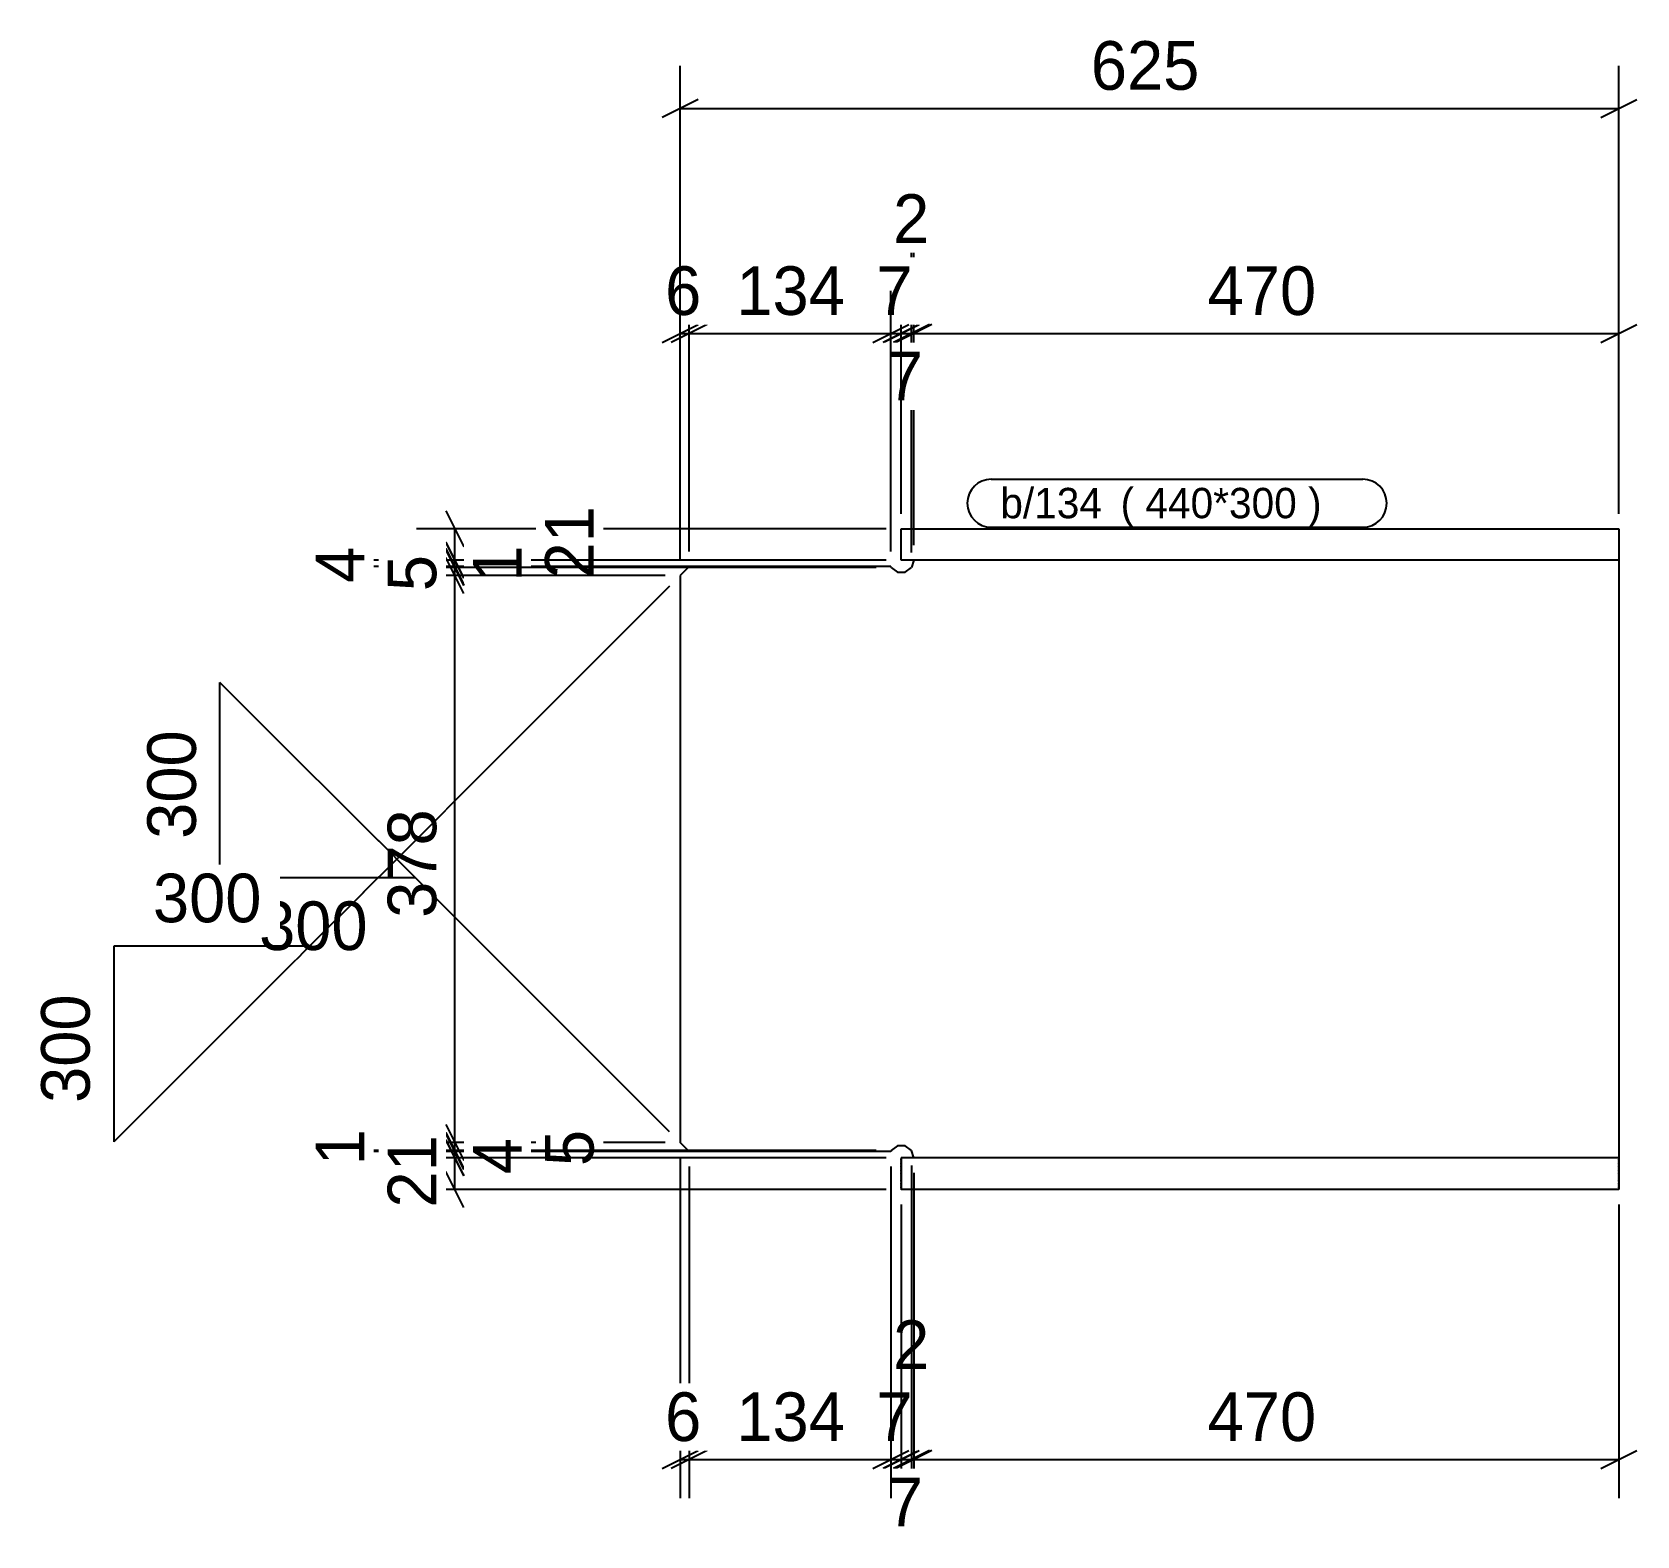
# Model space of a CAD drawing. Header units: millimetres. Extents: x 26 to 1094, y 26 to 1027.
import ezdxf

# ---------------------------------------------------------------- set-up
doc = ezdxf.new("R2010")
doc.units = ezdxf.units.MM
doc.linetypes.add('DXK_LINE_DOT4', pattern=[0.9408, 0.4704, -0.4704])
doc.styles.add('Comic Sans MS', font='COMIC.TTF', dxfattribs={"height": 0.2})

msp = doc.modelspace()

# ---------------------------------------------------------------- linework, layer by layer
at = {"color": 8, "linetype": 'Continuous'}
for p, q in [((1082.5, 706.4), (1082.5, 1004.8)), ((469.2, 982.4), (445.2, 970.4)), ((457.2, 976.4), (1082.5, 976.4)), ((1070.5, 970.4), (1094.5, 982.4)), ((611.3, 680.5), (611.3, 902.8)), ((612.9, 685.4), (612.9, 902.8)), ((457.2, 675.2), (457.2, 854.8)), ((463.2, 681.2), (463.2, 854.8)), ((463.2, 681.2), (463.2, 854.8)), ((604.5, 706.4), (604.5, 852)), ((611.3, 680.5), (611.3, 852)), ((612.9, 685.4), (612.9, 854.8)), ((1082.5, 706.4), (1082.5, 854.8)), ((445.2, 820.4), (469.2, 832.4)), ((475.2, 832.4), (451.2, 820.4)), ((475.2, 832.4), (451.2, 820.4)), ((457.2, 826.4), (463.2, 826.4)), ((463.2, 826.4), (597.5, 826.4)), ((592.5, 820.4), (616.5, 832.4)), ((597.5, 826.4), (604.5, 826.4)), ((599.3, 820.4), (623.3, 832.4)), ((623.3, 832.4), (599.3, 820.4)), ((624.9, 832.4), (600.9, 820.4)), ((624.9, 832.4), (600.9, 820.4)), ((604.5, 826.4), (611.3, 826.4)), ((611.3, 826.4), (612.9, 826.4)), ((612.9, 826.4), (1082.5, 826.4)), ((1070.5, 820.4), (1094.5, 832.4)), ((301.2, 708.4), (313.2, 684.4)), ((594.5, 696.4), (281.6, 696.4)), ((307.2, 675.4), (307.2, 696.4)), ((313.2, 663.4), (301.2, 687.4)), ((301.2, 687.4), (313.2, 663.4)), ((594.5, 675.4), (281.6, 675.4)), ((313.2, 659.2), (301.2, 683.2)), ((301.2, 683.2), (313.2, 659.2)), ((313.2, 658.5), (301.2, 682.5)), ((313.2, 653.2), (301.2, 677.2)), ((307.2, 671.2), (307.2, 675.4)), ((447.2, 665.2), (278.8, 665.2)), ((307.2, 670.5), (307.2, 671.2)), ((307.2, 665.2), (307.2, 670.5)), ((307.2, 287.6), (307.2, 665.2)), ((150.7, 463.8), (150.7, 594.1)), ((80, 418.3), (80, 288)), ((301.2, 299.6), (313.2, 275.6)), ((301.2, 299.6), (313.2, 275.6)), ((313.2, 270.3), (301.2, 294.3)), ((301.2, 294.3), (313.2, 270.3)), ((313.2, 269.6), (301.2, 293.6)), ((301.2, 293.6), (313.2, 269.6)), ((313.2, 265.4), (301.2, 289.4)), ((447.2, 287.6), (278.8, 287.6)), ((447.2, 287.6), (281.6, 287.6)), ((587.7, 282.3), (281.6, 282.3)), ((307.2, 282.3), (307.2, 287.6)), ((307.2, 281.6), (307.2, 282.3)), ((307.2, 277.4), (307.2, 281.6)), ((307.2, 256.4), (307.2, 277.4)), ((457.2, 277.6), (457.2, 50.8)), ((463.2, 271.6), (463.2, 50.8)), ((463.2, 271.6), (463.2, 50.8)), ((597.5, 271.6), (597.5, 50.8)), ((604.5, 246.4), (604.5, 50.8)), ((1082.5, 246.4), (1082.5, 50.8)), ((445.2, 70.4), (469.2, 82.4)), ((475.2, 82.4), (451.2, 70.4)), ((475.2, 82.4), (451.2, 70.4)), ((457.2, 76.4), (463.2, 76.4)), ((463.2, 76.4), (597.5, 76.4)), ((585.5, 70.4), (609.5, 82.4)), ((616.5, 82.4), (592.5, 70.4)), ((597.5, 76.4), (604.5, 76.4)), ((604.5, 76.4), (611.3, 76.4)), ((611.3, 76.4), (612.9, 76.4)), ((612.9, 76.4), (1082.5, 76.4)), ((1070.5, 70.4), (1094.5, 82.4))]:
    msp.add_line(p, q, dxfattribs=at)
at = {"color": 7, "linetype": 'Continuous'}
for p, q in [((664.5, 729.4), (911.9, 729.4)), ((604.5, 696.4), (1082.5, 696.4)), ((604.5, 675.4), (604.5, 696.4)), ((664.5, 697.4), (911.9, 697.4)), ((1082.5, 696.4), (1082.5, 277.4)), ((1082.5, 675.4), (604.5, 675.4)), ((612.9, 675.4), (611.3, 670.5)), ((463.2, 671.2), (457.2, 665.2)), ((457.2, 665.2), (457.2, 287.6)), ((597.5, 671.2), (463.2, 671.2)), ((597.7, 670.5), (597.5, 671.2)), ((597.7, 670.5), (601.9, 667.4)), ((601.9, 667.4), (607.1, 667.4)), ((607.1, 667.4), (611.3, 670.5)), ((463.2, 281.6), (457.2, 287.6)), ((597.5, 281.6), (463.2, 281.6)), ((597.7, 282.3), (597.5, 281.6)), ((601.9, 285.4), (597.7, 282.3)), ((607.1, 285.4), (601.9, 285.4)), ((611.3, 282.3), (607.1, 285.4)), ((612.9, 277.4), (611.3, 282.3)), ((1082.5, 277.4), (604.5, 277.4)), ((604.5, 277.4), (604.5, 256.4)), ((1082.5, 277.4), (1082.5, 256.4)), ((1082.5, 256.4), (604.5, 256.4))]:
    msp.add_line(p, q, dxfattribs=at)
at = {"color": 7, "linetype": 'DXK_LINE_DOT4'}
for p, q in [((604.5, 675.4), (604.5, 696.4)), ((597.7, 670.5), (597.5, 671.2)), ((597.5, 281.6), (597.7, 282.3)), ((604.5, 256.4), (604.5, 277.4)), ((1082.5, 256.4), (1082.5, 277.4))]:
    msp.add_line(p, q, dxfattribs=at)
at = {"color": 7, "linetype": 'Continuous'}
for centre, start, end in [((664.5, 713.4), 90, 270), ((911.9, 713.4), 270, 90)]:
    msp.add_arc(centre, 16, start, end, dxfattribs=at)

# ---------------------------------------------------------------- wipeouts: each hides what was drawn before it
at = {"color": 0}
for points in [[(815.4, 982.4), (815.4, 1027.2), (724.4, 1027.2), (724.4, 982.4)], [(572.4, 832.4), (572.4, 877.2), (488.3, 877.2), (488.3, 832.4)], [(893.2, 832.4), (893.2, 877.2), (802.2, 877.2), (802.2, 832.4)], [(744.6, 703.4), (744.6, 723.4), (670.5, 723.4), (670.5, 703.4)], [(905.9, 703.4), (905.9, 723.4), (750.6, 723.4), (750.6, 703.4)], [(141.1, 574.5), (96.3, 574.5), (96.3, 483.5), (141.1, 483.5)], [(301.2, 521.9), (256.4, 521.9), (256.4, 430.9), (301.2, 430.9)], [(70.4, 398.6), (25.6, 398.6), (25.6, 307.6), (70.4, 307.6)], [(572.4, 82.4), (572.4, 127.2), (488.3, 127.2), (488.3, 82.4)], [(893.2, 82.4), (893.2, 127.2), (802.2, 127.2), (802.2, 82.4)]]:
    msp.add_wipeout(points, dxfattribs=at)

# ---------------------------------------------------------------- next in the draw order: linework, layer by layer
at = {"color": 8, "linetype": 'Continuous'}
for q in [(150.7, 594.1), (150.7, 463.8)]:
    msp.add_line((281, 463.8), q, dxfattribs=at)

# ---------------------------------------------------------------- next in the draw order: texts
at = {"color": 3, "style": 'Comic Sans MS'}
for s, p in [('625', (730.8, 988.8)), ('134', (494.7, 838.8)), ('470', (808.6, 838.8)), ('134', (494.7, 88.8)), ('470', (808.6, 88.8))]:
    msp.add_text(s, height=32.38, dxfattribs=at).set_placement(p)
for s, p in [('300', (134.7, 489.9)), ('378', (294.8, 437.3)), ('300', (64, 314))]:
    msp.add_text(s, height=32.38, rotation=90.0002, dxfattribs=at).set_placement(p)

# ---------------------------------------------------------------- next in the draw order: wipeouts: each hides what was drawn before it
at = {"color": 0}
for points in [[(631.5, 880.4), (631.5, 925.2), (592.7, 925.2), (592.7, 880.4)], [(479.7, 832.4), (479.7, 877.2), (440.8, 877.2), (440.8, 832.4)], [(627.3, 775.6), (627.3, 820.4), (588.5, 820.4), (588.5, 775.6)], [(744.6, 703.4), (744.6, 723.4), (670.5, 723.4), (670.5, 703.4)], [(905.9, 703.4), (905.9, 723.4), (750.6, 723.4), (750.6, 703.4)], [(406, 714.9), (361.2, 714.9), (361.2, 656.9), (406, 656.9)], [(406, 304.4), (361.2, 304.4), (361.2, 265.5), (406, 265.5)], [(479.7, 82.4), (479.7, 127.2), (440.8, 127.2), (440.8, 82.4)], [(620.4, 82.4), (620.4, 127.2), (581.5, 127.2), (581.5, 82.4)]]:
    msp.add_wipeout(points, dxfattribs=at)

# ---------------------------------------------------------------- next in the draw order: linework, layer by layer
at = {"color": 8, "linetype": 'Continuous'}
for p, q in [((457.2, 675.2), (457.2, 1004.8)), ((597.5, 681.2), (597.5, 854.8)), ((604.5, 706.4), (604.5, 854.8)), ((585.5, 820.4), (609.5, 832.4)), ((616.5, 832.4), (592.5, 820.4)), ((594.5, 675.4), (230.8, 675.4)), ((587.5, 671.2), (230.8, 671.2)), ((587.5, 671.2), (281.6, 671.2)), ((587.7, 670.5), (281.6, 670.5)), ((587.7, 282.3), (230.8, 282.3)), ((587.5, 281.6), (230.8, 281.6)), ((587.5, 281.6), (281.6, 281.6)), ((594.5, 277.4), (281.6, 277.4)), ((611.3, 272.3), (611.3, 50.8)), ((612.9, 267.4), (612.9, 50.8)), ((592.5, 70.4), (616.5, 82.4)), ((599.3, 70.4), (623.3, 82.4)), ((623.3, 82.4), (599.3, 70.4)), ((624.9, 82.4), (600.9, 70.4)), ((624.9, 82.4), (600.9, 70.4))]:
    msp.add_line(p, q, dxfattribs=at)

# ---------------------------------------------------------------- next in the draw order: texts
at = {"color": 3, "style": 'Comic Sans MS'}
for s, height, p in [('2', 32.4, (599.1, 886.8)), ('6', 32.4, (447.2, 838.8)), ('7', 32.4, (594.9, 782)), ('b/134', 20.23, (670.5, 703.4)), ('(\xa0440*300\xa0) ', 20.234, (750.6, 703.4)), ('6', 32.4, (447.2, 88.8)), ('7', 32.4, (587.9, 88.8))]:
    msp.add_text(s, height=height, dxfattribs=at).set_placement(p)
for s, height, p in [('21', 32.38, (399.6, 663.3)), ('5', 32.4, (399.6, 271.9))]:
    msp.add_text(s, height=height, rotation=90.0002, dxfattribs=at).set_placement(p)

# ---------------------------------------------------------------- next in the draw order: wipeouts: each hides what was drawn before it
at = {"color": 0}
msp.add_wipeout([(261.4, 409.4), (261.4, 454.2), (170.4, 454.2), (170.4, 409.4)], dxfattribs=at)

# ---------------------------------------------------------------- next in the draw order: linework, layer by layer
at = {"color": 8, "linetype": 'Continuous'}
msp.add_line((210.3, 418.3), (80, 418.3), dxfattribs=at)

# ---------------------------------------------------------------- next in the draw order: texts
at = {"color": 3, "style": 'Comic Sans MS'}
msp.add_text('300', height=32.38, dxfattribs=at).set_placement((176.8, 415.8))

# ---------------------------------------------------------------- next in the draw order: wipeouts: each hides what was drawn before it
at = {"color": 0}
for points in [[(620.4, 832.4), (620.4, 877.2), (581.5, 877.2), (581.5, 832.4)], [(253.2, 692.7), (208.4, 692.7), (208.4, 653.9), (253.2, 653.9)], [(358, 686.8), (313.2, 686.8), (313.2, 654.8), (358, 654.8)], [(253.2, 298), (208.4, 298), (208.4, 266), (253.2, 266)], [(358, 298.9), (313.2, 298.9), (313.2, 260.1), (358, 260.1)], [(631.5, 130.4), (631.5, 175.2), (592.7, 175.2), (592.7, 130.4)]]:
    msp.add_wipeout(points, dxfattribs=at)

# ---------------------------------------------------------------- next in the draw order: linework, layer by layer
at = {"color": 8, "linetype": 'Continuous'}
for p, q in [((597.5, 681.2), (597.5, 854.8)), ((585.5, 820.4), (609.5, 832.4)), ((301.2, 682.5), (313.2, 658.5)), ((313.2, 653.2), (301.2, 677.2)), ((587.7, 670.5), (278.8, 670.5)), ((447.2, 665.2), (278.8, 665.2)), ((210.3, 418.3), (80, 288)), ((301.2, 289.4), (313.2, 265.4)), ((594.5, 277.4), (278.8, 277.4)), ((313.2, 244.4), (301.2, 268.4)), ((611.3, 272.3), (611.3, 48)), ((612.9, 267.4), (612.9, 50.8)), ((594.5, 256.4), (278.8, 256.4)), ((604.5, 246.4), (604.5, 48))]:
    msp.add_line(p, q, dxfattribs=at)

# ---------------------------------------------------------------- next in the draw order: texts
at = {"color": 3, "style": 'Comic Sans MS'}
for s, p in [('7', (587.9, 838.8)), ('2', (599.1, 136.8))]:
    msp.add_text(s, height=32.4, dxfattribs=at).set_placement(p)
for s, p in [('4', (246.8, 660.3)), ('1', (351.6, 661.2)), ('1', (246.8, 272.4)), ('4', (351.6, 266.5))]:
    msp.add_text(s, height=32.4, rotation=90.0002, dxfattribs=at).set_placement(p)

# ---------------------------------------------------------------- next in the draw order: wipeouts: each hides what was drawn before it
at = {"color": 0}
msp.add_wipeout([(190.7, 427.9), (190.7, 472.7), (99.7, 472.7), (99.7, 427.9)], dxfattribs=at)

# ---------------------------------------------------------------- next in the draw order: texts
at = {"color": 3, "style": 'Comic Sans MS'}
msp.add_text('300', height=32.38, dxfattribs=at).set_placement((106.1, 434.3))

# ---------------------------------------------------------------- next in the draw order: wipeouts: each hides what was drawn before it
at = {"color": 0}
for points in [[(301.2, 687.3), (256.4, 687.3), (256.4, 648.4), (301.2, 648.4)], [(301.2, 295.9), (256.4, 295.9), (256.4, 237.9), (301.2, 237.9)], [(627.3, 25.6), (627.3, 70.4), (588.5, 70.4), (588.5, 25.6)]]:
    msp.add_wipeout(points, dxfattribs=at)

# ---------------------------------------------------------------- next in the draw order: linework, layer by layer
at = {"color": 8, "linetype": 'Continuous'}
for p, q in [((450.2, 658.1), (210.3, 418.3)), ((450.2, 294.7), (281, 463.8)), ((597.5, 271.6), (597.5, 50.8)), ((585.5, 70.4), (609.5, 82.4))]:
    msp.add_line(p, q, dxfattribs=at)

# ---------------------------------------------------------------- next in the draw order: texts
at = {"color": 3, "style": 'Comic Sans MS'}
for s, height, p in [('5', 32.4, (294.8, 654.8)), ('21', 32.38, (294.8, 244.3))]:
    msp.add_text(s, height=height, rotation=90.0002, dxfattribs=at).set_placement(p)
msp.add_text('7', height=32.4, dxfattribs=at).set_placement((594.9, 32))

doc.saveas('drawing.dxf')
